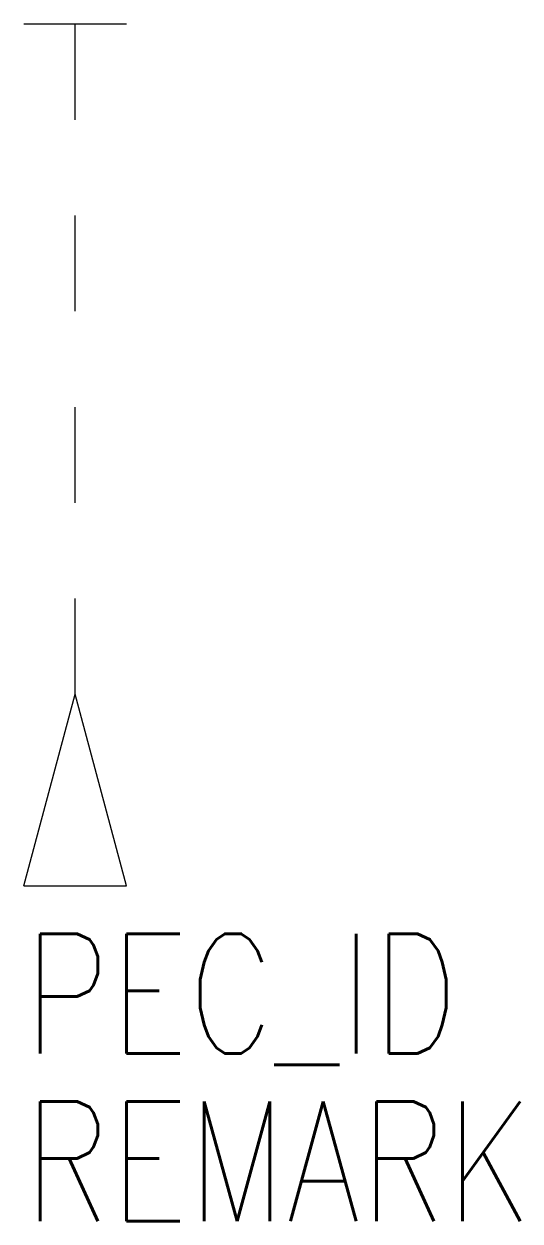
# Model space of a CAD drawing. Header units: millimetres. Extents: x -107 to 930, y -1700 to 800.
import ezdxf

# ---------------------------------------------------------------- set-up
doc = ezdxf.new("R2010")
doc.units = ezdxf.units.MM
doc.header["$LTSCALE"] = 50
for name, color, linetype in [('LG_PEC', 7, 'CONTINUOUS'), ('LG_TEXT_PEC_id', 7, 'CONTINUOUS'), ('LG_TEXT_PEC_remark', 7, 'CONTINUOUS')]:
    doc.layers.add(name, color=color, linetype=linetype)
doc.styles.add('ROMANS', font='romans.shx', dxfattribs={"width": 0.8})

msp = doc.modelspace()

# ---------------------------------------------------------------- linework, layer by layer
at = {"layer": 'LG_PEC'}
for p, q in [((-107.2, 800), (107.2, 800)), ((0, 600), (0, 800)), ((0, 200), (0, 400)), ((0, -200), (0, 0)), ((0, -600), (0, -400)), ((-107.2, -1000), (0, -600)), ((107.2, -1000), (0, -600)), ((-107.2, -1000), (107.2, -1000))]:
    msp.add_line(p, q, dxfattribs=at)

# ---------------------------------------------------------------- texts
at = {"layer": 'LG_TEXT_PEC_id', "style": 'ROMANS', "width": 0.8}
msp.add_attdef('PEC_ID', (-107.2, -1350), 'AAAA.ZZ.SS.BXX', height=250, dxfattribs=at)
at = {"layer": 'LG_TEXT_PEC_remark', "style": 'ROMANS', "width": 0.8}
msp.add_attdef('REMARK', (-107.2, -1700), '', height=250, dxfattribs=at)

doc.saveas('drawing.dxf')
